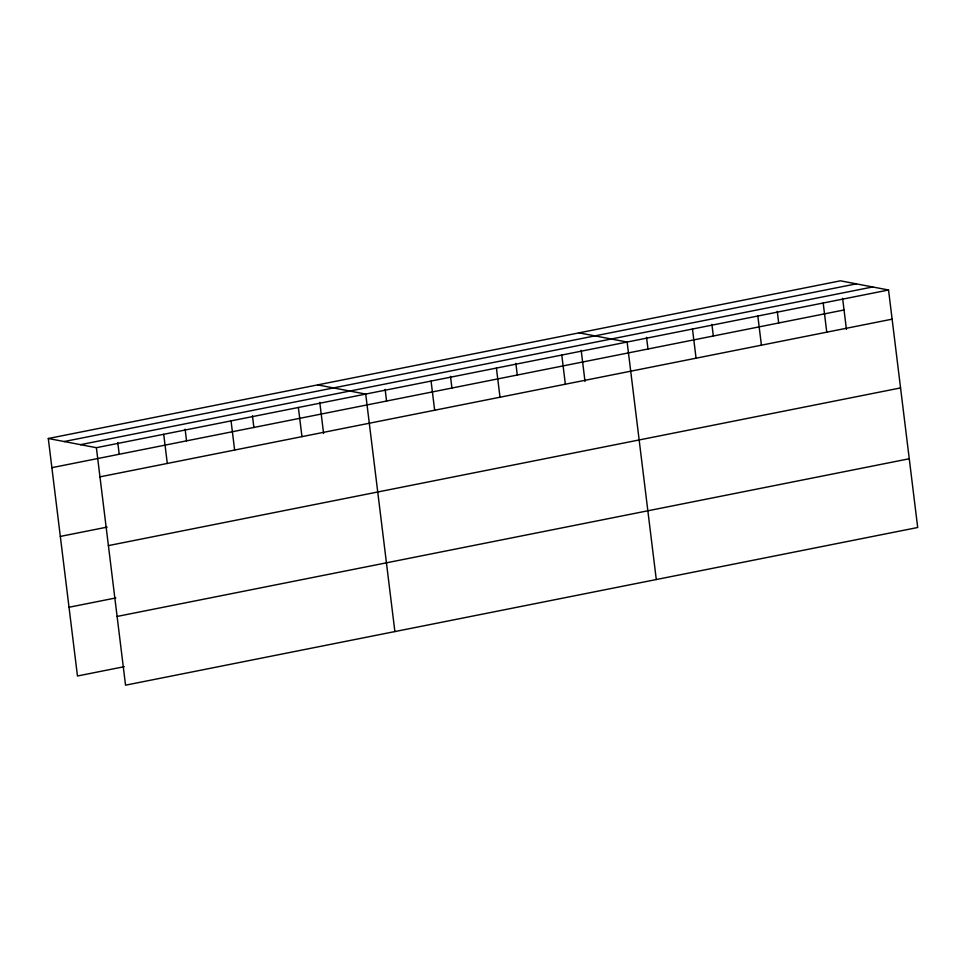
<?xml version="1.0" encoding="UTF-8"?>
<svg xmlns="http://www.w3.org/2000/svg" width="966" height="966" viewBox="0 0 966 966"><rect width="100%" height="100%" fill="white"/><g stroke="black" fill="none" stroke-linecap="round" stroke-linejoin="round"><path stroke-width="1.45" d="M48.3 438.504L840.456 280.816L888.539 290.005L917.7 527.496L125.544 685.184L96.383 447.693L48.3 438.504L77.461 675.995L124.3 666.673M64.167 441.534L856.323 283.847M80.516 444.662L872.672 286.962M96.383 447.693L888.539 290.005M51.886 467.665L844.043 309.977M99.957 476.854L892.125 319.166M60.327 536.42L107.166 527.098M108.397 545.609L900.566 387.921M69.021 607.252L115.86 597.93M117.103 616.441L909.26 458.753M579.045 332.847L627.127 342.036L656.288 579.54M317.633 384.891L365.716 394.08L394.877 631.571M842.606 298.313L846.433 329.406M823.189 303.01L826.763 332.183M777.256 311.318L778.693 322.994M757.827 316.015L761.413 345.188M711.906 324.335L713.331 335.999M692.477 329.032L696.063 358.193M646.544 337.339L647.981 349.004M581.194 350.344L585.01 381.449M561.777 355.041L565.351 384.214M515.844 363.361L517.281 375.025M496.415 368.058L500.002 397.231M450.494 376.366L451.919 388.042M431.065 381.063L434.652 410.236M385.132 389.383L386.569 401.047M319.782 402.387L323.598 433.48M298.373 407.483L301.96 436.644M252.452 415.791L253.877 427.455M231.043 420.886L234.629 450.047M185.122 429.194L186.547 440.858M163.713 434.289L167.299 463.451M117.78 442.597L119.216 454.262"/></g></svg>
